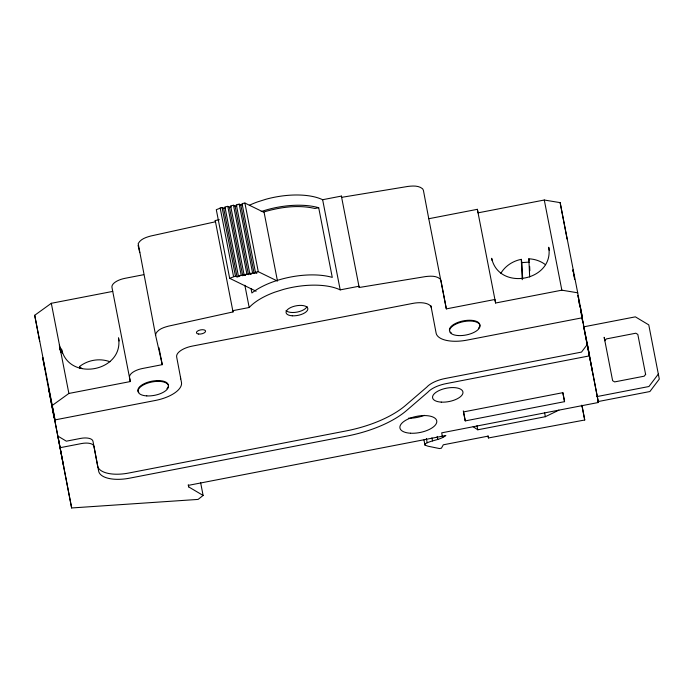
<?xml version="1.0" encoding="UTF-8"?>
<svg xmlns="http://www.w3.org/2000/svg" width="694" height="694" viewBox="0 0 694 694"><rect width="100%" height="100%" fill="white"/><g stroke="black" fill="none" stroke-linecap="round" stroke-linejoin="round"><path stroke-width="1.04" d="M431.304 307.624A17.437 7.669 -11 0 0 412.765 303.399L192.351 346.089A17.437 7.669 -11 0 0 176.658 356.942L181.464 382.394A29.061 12.787 -11 0 1 155.309 400.473L55 419.905L52.267 405.443L68.88 393.455L130.29 381.561L129.526 377.493A14.47 6.367 -11 0 1 142.548 368.488L162.266 364.662L155.638 335.497L138.193 243.62C140.57 238.979 146.096 237.287 150.789 236.012L215.47 221.768L215.235 220.518L219.339 219.72M155.638 335.497L155.751 333.779C158.137 329.138 163.654 327.447 168.356 326.171L233.037 311.927L232.794 310.678L249.198 307.503A53.932 23.726 -11 0 1 274.911 292.131L283.534 289.398A53.932 23.726 -11 0 1 340.199 289.875L358.945 286.249L359.188 287.498L425.509 276.585C430.393 276.012 436.162 275.57 440.178 278.962L440.976 280.506L446.337 308.891L494.935 299.478L495.603 303.009L561.845 290.179L577.703 292.799L582.422 317.757L467.019 340.112A29.061 12.787 -11 0 1 436.11 333.077L430.905 305.681M587.376 344.345L581.52 352.092L445.184 378.499A22.798 10.028 -11 0 0 426.732 387.183L405.643 405.331A80.244 35.299 -11 0 1 345.716 431.009L128.555 473.065A29.061 12.787 -11 0 1 97.654 466.021L92.97 441.228A11.625 5.11 -11 0 0 80.608 438.408L66.346 441.176L58.001 436.17M645.611 374.318L644.206 376.183L614.641 381.908L612.629 380.702L604.179 337.293L604.838 340.806L606.252 338.941L635.808 333.215L637.821 334.421L645.663 374.656M658.354 374.057L648.933 386.515L596.797 396.612M200.635 482.72L203.116 495.447L198.111 499.411L71.638 507.965L48.701 388.727L71.638 507.965M39.671 341.248L34.7 315.284L51.313 303.295L112.732 291.402L111.96 287.333A14.47 6.367 -11 0 1 124.981 278.329L143.667 274.703M582.023 405.66L584.73 420L488.455 437.957L488.108 436.136L443.293 444.811L441.427 448.185L439.476 448.558L427.964 446.19L424.962 445.088L424.763 444.047C431.304 440.065 439.727 440.352 445.86 435.52L188.386 485.358L188.681 486.902L203.116 495.447M473.187 426.741L477.776 429.794L545.363 416.704L558.913 410.137M225.567 207.879L223.668 208.243L222.08 207.471L216.302 209.675L229.671 278.32L256.103 291.22M229.671 278.32L235.448 276.117L237.044 276.889L239.89 276.333L238.302 275.561L224.934 206.916L227.788 206.361L229.376 207.142L231.276 206.769M264.006 211.913C280.402 207.098 298.064 204.617 314.903 208.469L318.702 207.732L332.27 277.4A53.932 23.726 -11 0 0 251.896 292.963L251.081 288.747M236.984 205.667L235.084 206.04L233.488 205.259L230.634 205.814L244.01 274.46L245.598 275.232L238.302 275.561M242.692 204.565L240.783 204.93L239.196 204.157L236.342 204.704L249.719 273.349L251.306 274.13L244.01 274.46M255.418 272.248L258.272 271.692L277.479 281.07L264.11 212.425L244.904 203.047L242.05 203.602L255.418 272.248L257.014 273.02L249.719 273.349M249.389 205.251A53.932 23.726 -11 0 1 257.353 201.971L265.967 199.239A53.932 23.726 -11 0 1 322.641 199.716L341.387 196.09L359.188 287.498M446.337 308.891L428.771 218.731L477.368 209.319L495.603 303.009M577.703 292.799L560.145 202.639L544.287 200.019L478.036 212.85L477.368 209.319M584.287 326.735L635.366 316.846L648.769 324.879L659.3 379.08L649.888 391.537L597.742 401.635M60.239 447.673L81.606 443.535A11.625 5.11 -11 0 1 93.968 446.346L98.652 471.148A29.061 12.787 -11 0 0 129.552 478.183L346.714 436.127A80.244 35.299 -11 0 0 406.641 410.458L427.73 392.301A22.798 10.028 -11 0 1 446.181 383.617L589.614 355.84L580.557 309.628M465.249 420.894L564.56 401.661L562.869 392.674L463.557 411.906L465.249 420.894L463.297 410.865M587.488 345.204L598.428 402.485L441.696 432.839L442.33 436.179M500.851 273.315A29.061 26.094 -10.7 0 1 521.272 259.356L521.897 262.627L529.444 262.072M109.982 361.748A29.061 26.094 -10.7 0 0 79.463 366.606L81.961 368.601M138.08 245.338L139.737 252.625M567.102 239.1L560.145 202.639M580.184 306.262L582.422 317.757M573.279 271.953L572.871 269.862L573.253 272.039M573.686 274.043L574.094 276.134M578.518 299.166L580.149 307.537M583.368 324.861L592.537 371.941M581.902 317.626L582.934 322.927M583.966 328.236L584.383 330.353M584.79 332.478L598.428 402.485M544.287 200.019L561.845 290.179M581.832 405.149L584.73 420M562.808 392.631L564.56 401.661M544.564 412.6L545.363 416.704M488.056 435.91L488.455 437.957M476.978 425.691L477.776 429.794M442.364 435.485L442.763 437.532M437.185 436.405L437.784 439.476M431.92 437.845L432.518 440.924M426.394 438.582L427.192 442.677M423.965 439.953L424.962 445.088M322.641 199.716L340.199 289.875M244.904 203.047L258.272 271.692M240.783 204.93L254.16 273.575M239.196 204.157L252.564 272.803M235.084 206.04L248.452 274.677M233.488 205.259L246.864 273.904M244.852 285.225L249.198 307.503M229.376 207.142L242.744 275.787M227.788 206.361L241.156 275.006M223.668 208.243L237.044 276.889M222.08 207.471L235.448 276.117M220.154 207.844L233.531 276.49M215.235 220.518L233.037 311.927M188.265 484.776L188.681 486.902M158.961 347.694L162.266 364.662M112.732 291.402L130.29 381.561M51.313 303.295L68.88 393.455M34.7 315.284L52.267 405.443M52.753 408.402L55 419.905M44.919 369.008L42.681 357.514L54.071 417.805M578.492 299.114L579.464 304.258M580.436 309.394L580.826 311.45M581.208 313.514L581.598 315.57M581.988 317.626L582.96 322.762M573.66 274.165L574.658 279.465M577.66 295.366L578.067 297.483M580.47 310.201L580.869 312.326M549.292 250.361L548.711 247.246C554.428 280.957 498.969 291.654 491.656 258.289L492.046 260.371M545.458 264.683A29.061 26.094 -10.7 0 0 528.828 258.801L529.14 260.432M428.771 218.731L423.409 190.347L422.62 188.803C418.603 185.411 412.835 185.853 407.942 186.426L341.622 197.339L341.387 196.09M119.099 340.962L118.509 337.839C124.235 371.559 68.775 382.255 61.454 348.891L62.243 353.055M79.463 366.606L79.827 368.566M58.279 437.905L63.666 466.429M529.643 266.357L529.852 270.643M528.828 258.801L529.678 277.001M521.897 262.627L522.643 278.693M521.272 259.356L522.226 279.699M449.469 330.491A15.45 6.801 -11 0 1 467.348 320.333A15.45 6.801 -11 0 1 478.409 328.349M451.43 333.033A15.45 6.801 -11 0 1 450.311 332.114M168.113 386.766A15.45 6.801 -11 0 1 166.907 388.675M138.809 392.448A15.45 6.801 -11 0 1 149.904 381.639A15.45 6.801 -11 0 1 168.304 384.936M261.213 211.557A53.932 23.726 -11 0 1 318.702 207.732M307.034 306.488A11.069 4.867 -11 0 1 297.206 312.074A11.069 4.867 -11 0 1 286.041 310.556M424.294 415.324A18.747 8.25 -11 0 1 408.41 418.213M180.466 377.267A29.061 12.787 -11 0 1 180.535 378.959M60.777 351.849L59.589 348.475L59.424 344.901L60.777 351.849M198.666 334.048A4.65 2.047 -11 0 0 205.58 331.212A4.65 2.047 -11 0 0 198.753 330.439A4.65 2.047 -11 0 0 198.666 334.048M292.295 315.805A11.069 4.867 -11 0 0 307.815 308.5A11.069 4.867 -11 0 0 290.734 307.52A11.069 4.867 -11 0 0 292.295 315.805M441.263 402.121A15.45 6.801 -11 0 0 462.924 391.928A15.45 6.801 -11 0 0 439.076 390.548A15.45 6.801 -11 0 0 441.263 402.121M146.79 395.901A15.45 6.801 -11 0 0 168.451 385.708A15.45 6.801 -11 0 0 144.604 384.329A15.45 6.801 -11 0 0 146.79 395.901M458.3 335.566A15.45 6.801 -11 0 0 479.962 325.373A15.45 6.801 -11 0 0 456.114 324.003A15.45 6.801 -11 0 0 458.3 335.566M410.458 433.221A18.747 8.25 -11 0 0 436.743 420.85A18.747 8.25 -11 0 0 407.803 419.185A18.747 8.25 -11 0 0 410.458 433.221"/></g></svg>
